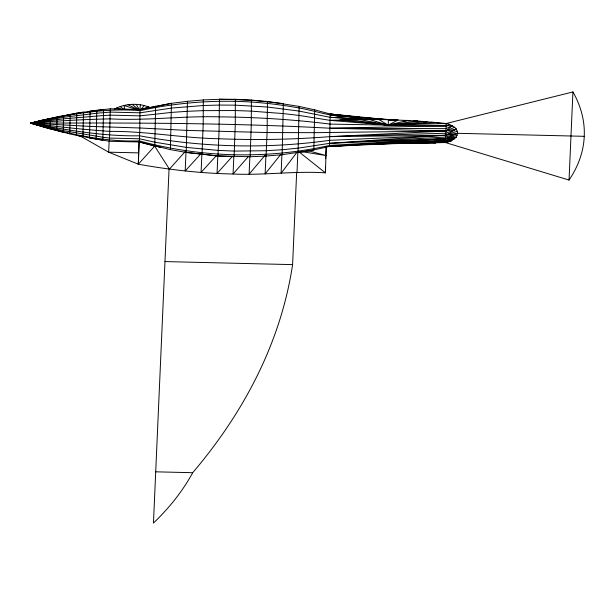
<?xml version="1.0" encoding="UTF-8"?>
<svg xmlns="http://www.w3.org/2000/svg" width="615" height="615" viewBox="0 0 615 615"><rect width="100%" height="100%" fill="white"/><g stroke="black" fill="none" stroke-linecap="round" stroke-linejoin="round"><path stroke-width="0.92" d="M63.506 116.097L63.553 115.543L63.184 132.287L37.177 125.145L37.277 121.439L43.803 119.825L76.806 113.145L103.566 109.493L102.828 140.266L76.283 135.292L69.703 133.824L69.68 133.14M387.227 119.618L330.201 114.006L329.486 146.508L445.652 139.974L455.999 137.391L457.675 133.301L456.368 129.142L454.654 127.267L449.48 124.376L446.267 123.484L417.424 120.994L388.396 119.641L359.298 119.433L330.278 120.386L299.167 115.443L283.384 113.591L251.527 111.138L235.507 110.546L203.442 110.631L187.46 111.307L171.547 112.407L140.066 115.858L110.285 115.151L103.581 115.505L63.591 118.826L30.75 123.138L37.184 125.145L37.223 124.438L30.75 123.138L56.98 116.896L83.509 112.115L82.925 136.684L76.322 135.308L76.806 113.145M326.265 147.085L325.397 172.853C294.593 170.793 263.897 175.483 233.07 174.014C201.266 173.369 169.594 169.817 138.298 164.197L138.944 141.365M325.466 167.195L325.397 172.853L299.382 152.189M442.577 142.342L445.429 142.549L569.044 180.064A207.893 125.399 0.7 0 0 572.926 91.942L446.267 123.484L445.429 142.549L397.036 143.349M335.982 120.386L330.278 120.386L388.203 125.114L388.396 119.641L388.288 120.409M297.03 172.177L297.86 151.928M185.976 152.451L185.184 170.993L200.651 154.011M281.908 154.734L281.117 173.276L296.776 152.489M109.163 140.658L108.655 152.174L138.298 164.197L154.68 146.109L160.384 146.924M138.298 164.197L139.713 132.11L139.989 109.478L171.431 103.32L187.437 101.314L186.214 152.435L218.087 155.979L234.107 156.71L235.261 124.422L235.368 99.276L219.332 99.246L251.497 100.061L283.361 103.597L282.139 154.719L266.057 156.026L267.095 132.548L267.471 101.483L235.368 99.276M169.04 169.248L153.45 523.058A381.807 230.31 0.7 0 0 192.687 472.704A950.898 573.587 0.7 0 0 292.594 264.619L296.661 172.285M201.858 154.48L201.074 172.423L216.665 155.311M217.825 155.803L217.049 173.461L232.055 156.74M233.846 156.494L233.07 174.014L248.091 156.848M249.89 156.564L249.106 174.222L264.788 155.557M265.918 156.01L265.134 173.953L280.824 154.334M325.666 158.662L326.173 147.139M569.044 180.064L572.926 91.942M70.118 114.951L70.172 114.298L69.741 133.839L43.634 127.059L43.819 119.833L30.75 123.138C66.082 133.155 102.359 142.142 139.367 140.904C201.159 157.809 267.048 159.423 329.579 145.432L445.721 138.652L455.999 137.391L451.656 140.674L445.429 142.549L419.753 142.642M139.959 109.724L140.305 104.75C131.533 103.558 122.277 104.819 114.475 109.124M56.911 117.334C57.095 118.787 56.857 128.843 56.603 130.142M90.059 112.007L90.128 111.123L110.27 108.801L109.493 141.273L139.274 141.98L170.417 149.63L186.214 152.435L217.034 155.841M139.213 141.95L154.765 146.147L155.641 106.057M170.417 149.63L171.431 103.32M202.004 154.503L203.211 123.838L203.304 99.907L219.44 99.299L219.048 131.549L217.971 155.926L250.144 156.74L251.281 124.853L251.389 100.007M446.213 123.869L437.711 123.031M140.535 109.839L144.333 105.526L150.444 107.563M185.415 151.313L169.409 169.14L154.68 146.109L152.866 145.617M37.177 125.014L30.75 123.138C130.557 122.777 230.448 122.823 330.14 128.235L452.325 125.66L446.029 131.026L329.924 136.63C292.986 139.582 255.871 140.22 218.848 138.744C182.394 138.129 146.401 131.064 109.931 131.395C83.456 129.519 57.041 126.782 30.75 123.138L37.277 121.439M370.538 119.602L330.301 117.342L299.205 111.1L267.54 107.033L235.553 105.165L219.517 105.057L203.488 105.511L171.585 108.063L140.097 112.814L110.316 112.107L96.901 113.206L63.606 117.265L30.75 123.138L89.998 126.406L139.828 127.981L187.075 130.403L267.095 132.548L314.511 132.671L446.029 131.026L456.368 129.142L445.875 135.262L329.678 143.318L298.321 148.13L282.454 149.706L266.495 150.721L234.453 151.082L218.425 150.414L186.522 147.423L155.003 142.211L139.474 138.79L109.693 138.083L103.013 137.245L63.283 130.641L30.75 123.138C66.528 114.859 103.189 107.663 140.089 110.646C176.613 102.597 214.235 99.715 251.566 102.044C267.54 103.143 283.446 105.134 299.197 108.017C314.757 110.608 329.686 116.435 345.607 116.527M449.48 124.376L446.19 126.121L330.224 124.099C293.455 119.518 256.417 117.173 219.371 116.865C182.932 115.751 146.631 120.894 110.231 118.864C83.701 119.441 57.187 120.847 30.75 123.138L37.169 124.768M350.365 120.04L339.934 119.94L388.203 125.114L398.082 119.963L391.847 120.248M452.325 125.66L446.113 128.65L330.14 128.235L446.029 131.026L454.654 127.267M143.226 109.001L148.223 106.664M456.368 129.142L445.952 133.24L329.924 136.63L445.875 135.262L457.675 133.301L584.25 136.315M457.391 131.179L445.875 135.262L329.801 140.32C266.702 149.114 202.197 147.515 139.59 135.792C105.119 136.376 70.986 130.757 37.223 124.438M282.139 154.719L313.835 149.929L329.425 146.478L445.591 141.043L455.999 137.391M457.199 135.4L445.721 138.652L329.425 146.478M430.346 141.604L451.656 140.674L445.475 142.334L378.317 144.071M353.387 119.702L349.612 119.625L388.203 125.114L407.76 120.409L404.047 120.409M445.591 141.043L454.124 139.174M43.788 120.071L50.384 118.318M35.339 124.053L30.75 123.138L37.277 121.816M51.276 118.472L53.151 118.095M451.656 140.674L445.529 141.827L390.817 143.487M171.524 103.358L140.051 109.508L110.27 108.801M448.712 141.819L445.475 142.334L419.784 142.519M33.51 123.507L30.75 123.138L35.378 122.431M364.91 119.625L359.298 119.433L388.203 125.114L417.424 120.994L413.664 120.917M32.587 123.246L30.75 123.138L32.595 122.977M373.589 119.625L369 119.372L388.203 125.114L427.064 121.693L422.336 121.539M203.419 99.961L187.437 101.314M380.439 119.618L378.694 119.441L388.203 125.114L436.681 122.531L430.984 122.277M266.164 156.079L250.144 156.74M391.294 143.049L393.2 142.98M403.678 142.595L409.398 142.38M417.016 142.096L426.541 141.75M364.903 144.264L366.817 144.21M378.34 143.864L386.981 143.603M388.203 125.114L446.267 123.484M364.887 144.425L372.559 144.225M30.75 123.138L32.595 123.108M419.653 142.865L435.766 142.918L432.929 142.642M408.176 142.988L426.095 143.18L424.212 142.941M403.325 120.709L409.905 120.84M398.651 142.98L416.416 143.341L414.548 143.011M138.437 152.881L108.655 152.174L79.642 135.669M164.974 261.583L292.594 264.619M155.71 471.82L192.687 472.704M414.771 121.286L420.445 121.478M396.621 143.064L406.73 143.395L404.893 142.903M423.397 121.947L426.241 122.07M330.301 117.342L373.074 119.61M397.359 120.202L330.301 115.174L362.858 117.796M404.063 120.709L405.977 120.847M364.772 117.949L370.514 118.411M373.39 118.641L378.171 119.026M381.046 119.256L385.836 119.641M388.711 119.879L393.492 120.263M348.482 116.781L353.264 117.196M356.139 117.45L359.967 117.788M364.749 118.211L366.663 118.38M389.095 119.787L393.877 120.263M353.933 116.566L330.201 114.006L340.633 115.259M355.831 116.773L359.629 117.181M361.528 117.388L365.325 117.796M368.177 118.103L371.022 118.411M373.874 118.718L376.718 119.026M380.516 119.433L382.415 119.641M342.532 115.482L346.33 115.935M349.174 116.273L351.073 116.504M267.364 101.429L299.144 106.403L298.044 152.674L313.835 149.929L314.711 109.847L330.263 114.036M89.459 137.007L89.49 137.945L109.493 141.273M301.665 151.613L326.158 155.572L307.008 150.391M160.192 146.993L154.765 146.147M140.305 104.75L144.333 105.526M314.788 109.885L299.144 106.403M39.014 125.214L41.782 125.883M51.03 128.75L54.75 129.68M116.512 108.04L120.763 109.124M44.549 127.051L50.138 128.896L50.399 118.687M38.092 125.268L43.65 127.067M137.253 109.708L124.007 105.457L124.845 109.409M96.809 110.246L96.117 139.136M90.128 111.123L89.49 137.945M82.925 136.684L82.848 135.8M63.184 132.287L63.13 131.687M128.005 104.704L138.198 109.724M120.163 106.572L123.623 109.163M132.087 104.335L139.19 109.993M136.207 104.35L139.436 109.785M43.627 126.321L43.627 126.805M457.675 133.301L445.721 138.652L329.678 143.318L445.798 137.076L457.675 133.301"/></g></svg>
